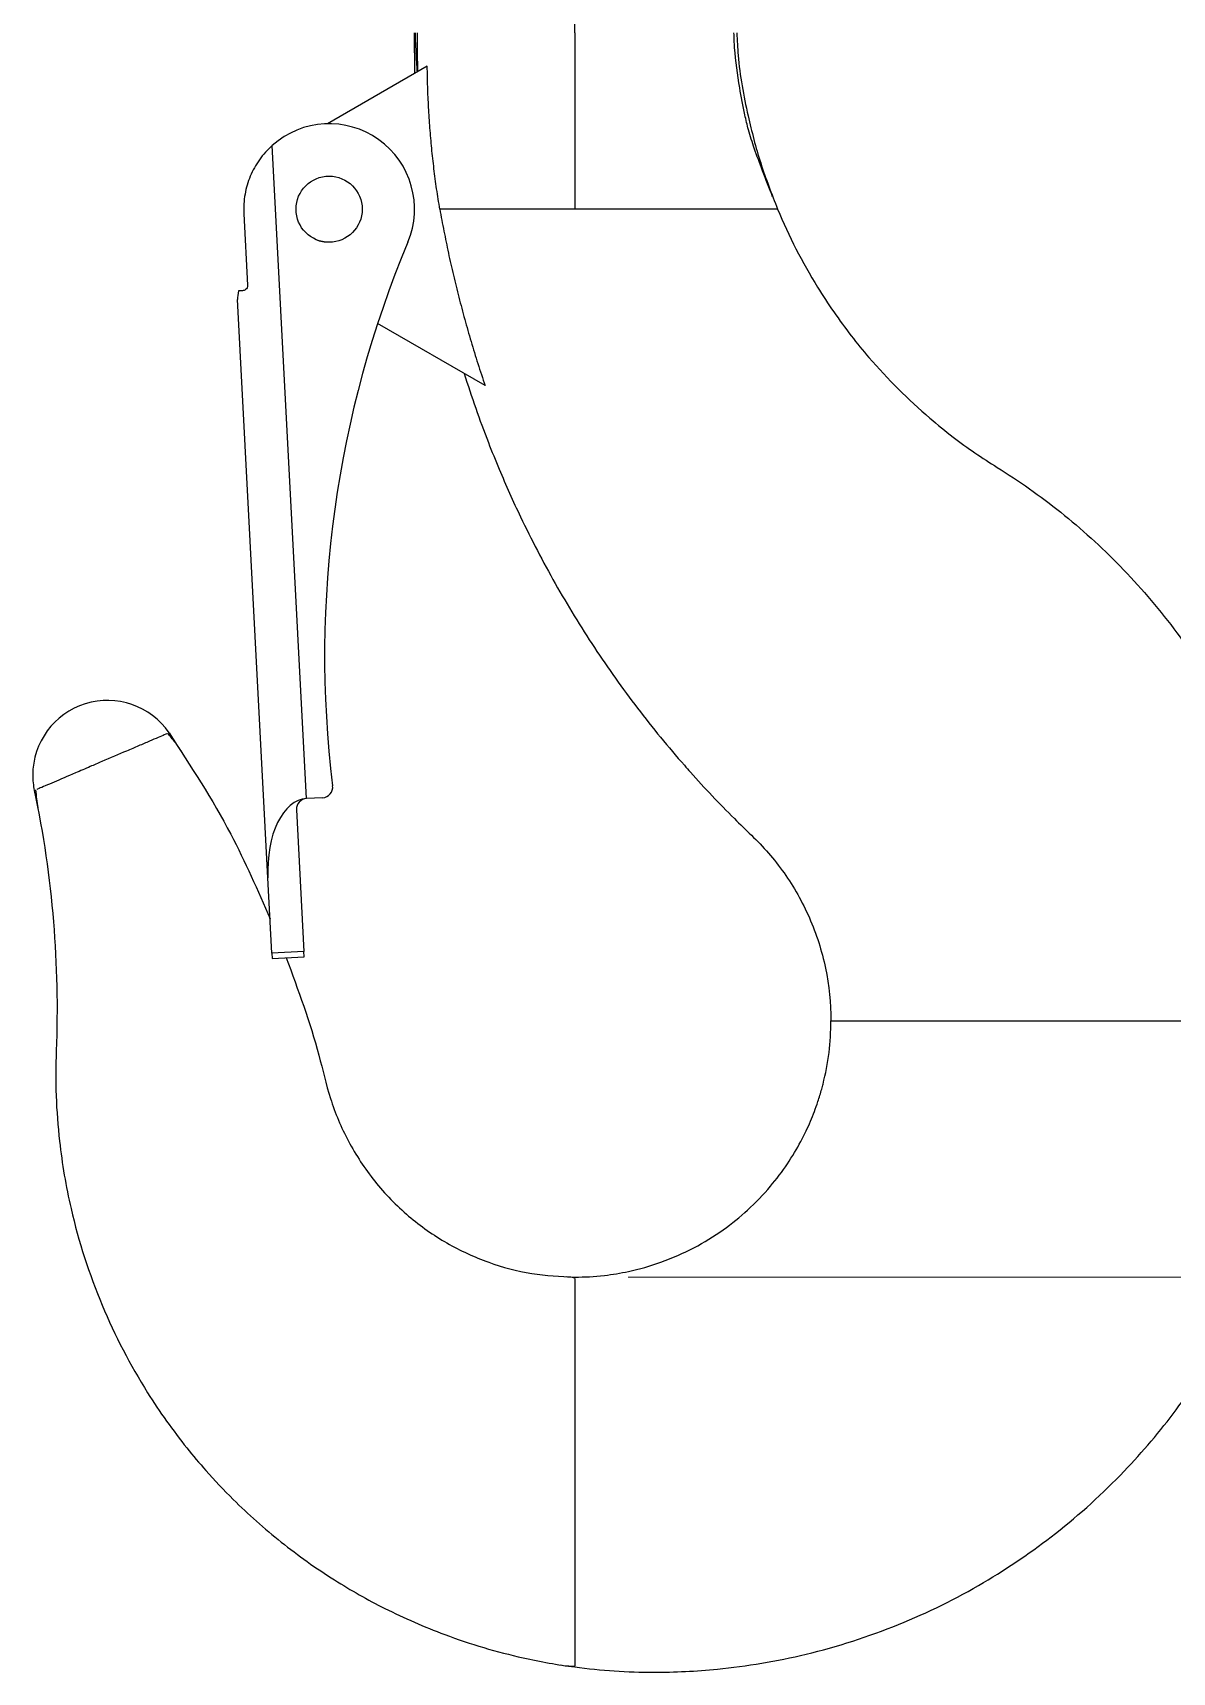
# Model space of a CAD drawing. Header units: centimetres. Extents: x 470464 to 524273, y 49611 to 59074.
# Drawn here: x 508654.34 to 508665.01, y 50526.41 to 50541.76 of the extents above; entities that cross this region are included whole.
import ezdxf

# ---------------------------------------------------------------- set-up
doc = ezdxf.new("R2010")
doc.units = ezdxf.units.CM
doc.header["$MEASUREMENT"] = 0
doc.layers.add('A-ANNO-REVC-01', color=1, linetype='Continuous', lineweight=15, true_color=0xff0000, plot=False)
doc.layers.add('vinç', color=7, linetype='Continuous')
doc.styles.add('BARIŞ BABUR-3', font='arial.ttf')
doc.dimstyles.new('AAA_A4 BVS STANDART', dxfattribs={"dimscale": 12, "dimtxt": 1.8, "dimasz": 1.6, "dimexe": 0.18, "dimexo": 0.0625, "dimgap": 0.09, "dimtad": 1, "dimtoh": 1, "dimdec": 0, "dimzin": 9, "dimdsep": 46, "dimtxsty": 'BARIŞ BABUR-3', "dimcen": 0.09, "dimclrd": 1, "dimclre": 1, "dimclrt": 2, "dimadec": 0, "dimazin": 0, "dimtfac": 1, "dimtdec": 0, "dimtofl": 0, "dimtmove": 0, "dimatfit": 3, "dimfxl": 1, "dimtolj": 1, "dimtzin": 0, "dimlwd": 9, "dimlwe": 9, "dimarcsym": 0})

# ---------------------------------------------------------------- blocks, each defined once
blk = doc.blocks.new('*D119')
at = {"layer": 'A-ANNO-REVC-01', "color": 1, "lineweight": 9, "transparency": 16777216}
for p, q in [((428675.918, 68750.159), (428850, 68750.159)), ((428848.56, 68330.963), (428848.56, 68737.359)), ((428801.6, 68318.163), (428850, 68318.163))]:
    blk.add_line(p, q, dxfattribs=at)
at = {"layer": 'A-ANNO-REVC-01', "color": 1, "transparency": 16777216}
for points in [[(428846.427, 68737.359), (428850.694, 68737.359), (428848.56, 68750.159)], [(428846.427, 68330.963), (428850.694, 68330.963), (428848.56, 68318.163)]]:
    blk.add_solid(points, dxfattribs=at)
at = {"layer": 'Defpoints', "color": 0, "transparency": 16777216}
for p in [(428675.418, 68750.159), (428848.56, 68750.159), (428801.1, 68318.163)]:
    blk.add_point(p, dxfattribs=at)
at = {"layer": 'A-ANNO-REVC-01', "color": 2, "transparency": 16777216, "insert": (428840.39, 68542.782), "char_height": 14.4, "attachment_point": 5, "rotation": 90, "style": 'BARIŞ BABUR-3'}
blk.add_mtext('\\A1;KANCA ALTI: 432', dxfattribs=at)
blk = doc.blocks.new('dytjtyjtydhrshtjy')
at = {"color": 2, "linetype": 'Continuous', "lineweight": 25}
for p, q in [((427562.921, 68731.43), (427562.918, 68731.809)), ((427563.037, 68731.498), (427562.104, 68730.959)), ((427561.907, 68724.64), (427561.586, 68730.756)), ((427561.319, 68730.117), (427561.354, 68729.448)), ((427565.648, 68730.159), (427565.226, 68730.159)), ((427561.307, 68729.395), (427561.27, 68729.393)), ((427561.27, 68729.393), (427561.27, 68729.393)), ((427561.545, 68723.899), (427561.261, 68729.313)), ((427563.58, 68728.507), (427562.572, 68729.088)), ((427562.057, 68724.648), (427561.907, 68724.64)), ((427561.812, 68724.535), (427561.882, 68723.209)), ((427561.582, 68723.193), (427561.545, 68723.899)), ((427561.882, 68723.209), (427561.582, 68723.193)), ((427561.884, 68723.157), (427561.882, 68723.209)), ((427561.582, 68723.193), (427561.585, 68723.142)), ((427561.585, 68723.142), (427561.884, 68723.157)), ((427564.418, 68716.532), (427564.418, 68716.516))]:
    blk.add_line(p, q, dxfattribs=at)
blk.add_circle((427562.118, 68730.159), 0.31, dxfattribs=at)
for centre, radius, start, end in [((427562.118, 68730.159), 0.8, 337.2275, 131.6826), ((427572.076, 68725.978), 10, 157.2275, 186.998), ((427560.042, 68724.859), 0.7, 34.5187, 180.0005), ((427560.042, 68724.859), 0.7, 180.0005, 191.8214), ((427562.052, 68724.748), 0.1, 273.0005, 6.998), ((427561.912, 68724.54), 0.1, 93.0005, 183.0005)]:
    blk.add_arc(centre, radius, start, end, dxfattribs=at)
blk.add_ellipse((427561.945, 68723.92), major_axis=(0.038, -0.721), ratio=0.554309, start_param=3.141593, end_param=4.712389, dxfattribs=at)
for points, knots in [([(427564.418, 68731.809), (427564.418, 68731.809), (427564.418, 68731.82), (427564.418, 68731.864), (427564.418, 68731.897), (427564.418, 68731.985), (427564.418, 68732.039), (427564.418, 68732.167), (427564.418, 68732.241), (427564.418, 68732.408), (427564.418, 68732.5), (427564.418, 68732.7), (427564.418, 68732.807), (427564.418, 68733.036), (427564.418, 68733.157), (427564.418, 68733.409), (427564.418, 68733.54), (427564.418, 68733.809), (427564.418, 68733.947), (427564.418, 68734.226), (427564.418, 68734.367), (427564.418, 68734.509)], [0, 0, 0, 0, 0.1, 0.1, 0.2, 0.2, 0.3, 0.3, 0.4, 0.4, 0.5, 0.5, 0.6, 0.6, 0.7, 0.7, 0.8, 0.8, 0.9, 0.9, 1, 1, 1, 1]), ([(427562.923, 68731.809), (427562.923, 68731.801), (427562.924, 68731.726), (427562.932, 68731.606), (427562.939, 68731.488), (427562.942, 68731.444)], [0, 0, 0, 0, 0.067178, 0.652844, 1, 1, 1, 1]), ([(427562.944, 68731.809), (427562.944, 68731.737), (427562.943, 68731.616), (427562.945, 68731.495), (427562.946, 68731.446)], [0, 0, 0, 0, 0.5944185, 1, 1, 1, 1]), ([(427564.418, 68731.809), (427564.418, 68731.739), (427564.418, 68731.478), (427564.418, 68731.07), (427564.418, 68730.588), (427564.418, 68730.302), (427564.418, 68730.159)], [0, 0, 0, 0, 0.123472, 0.460294, 0.728943, 1, 1, 1, 1]), ([(427566.272, 68730.275), (427566.24, 68730.355), (427566.183, 68730.501), (427566.105, 68730.712), (427566.048, 68730.887), (427566.002, 68731.079), (427565.956, 68731.334), (427565.918, 68731.59), (427565.911, 68731.762), (427565.91, 68731.809)], [0, 0, 0, 0, 0.1807235, 0.3273363, 0.4415841, 0.5290004, 0.6860008, 0.9151949, 1, 1, 1, 1]), ([(427565.937, 68731.809), (427565.94, 68731.739), (427565.951, 68731.478), (427566.028, 68731.07), (427566.152, 68730.588), (427566.263, 68730.302), (427566.318, 68730.159)], [0, 0, 0, 0, 0.123472, 0.460294, 0.728943, 1, 1, 1, 1]), ([(427563.155, 68730.159), (427563.15, 68730.19), (427563.139, 68730.253), (427563.125, 68730.348), (427563.112, 68730.443), (427563.1, 68730.538), (427563.089, 68730.633), (427563.079, 68730.729), (427563.07, 68730.824), (427563.062, 68730.92), (427563.055, 68731.016), (427563.05, 68731.112), (427563.045, 68731.208), (427563.041, 68731.305), (427563.039, 68731.401), (427563.038, 68731.465), (427563.037, 68731.498)], [0, 0, 0, 0, 0.071202, 0.142405, 0.213616, 0.284844, 0.356099, 0.427389, 0.498722, 0.570108, 0.641554, 0.71307, 0.784664, 0.856345, 0.92812, 1, 1, 1, 1]), ([(427561.586, 68730.756), (427561.54, 68730.715), (427561.5, 68730.67), (427561.448, 68730.597), (427561.432, 68730.572), (427561.404, 68730.521), (427561.391, 68730.494), (427561.369, 68730.441), (427561.359, 68730.413), (427561.342, 68730.357), (427561.336, 68730.328), (427561.325, 68730.269), (427561.322, 68730.239), (427561.318, 68730.178), (427561.318, 68730.148), (427561.319, 68730.117)], [0, 0, 0, 0, 0.25, 0.25, 0.375, 0.375, 0.5, 0.5, 0.625, 0.625, 0.75, 0.75, 0.875, 0.875, 1, 1, 1, 1]), ([(427563.155, 68730.159), (427563.161, 68730.125), (427563.173, 68730.056), (427563.193, 68729.953), (427563.214, 68729.851), (427563.235, 68729.748), (427563.258, 68729.644), (427563.282, 68729.541), (427563.307, 68729.438), (427563.333, 68729.334), (427563.36, 68729.231), (427563.388, 68729.127), (427563.417, 68729.024), (427563.447, 68728.92), (427563.479, 68728.816), (427563.511, 68728.713), (427563.545, 68728.61), (427563.568, 68728.541), (427563.58, 68728.507)], [0, 0, 0, 0, 0.061009, 0.12224, 0.18369, 0.245352, 0.307223, 0.369296, 0.431567, 0.49403, 0.55668, 0.619512, 0.68252, 0.745698, 0.809041, 0.872543, 0.936198, 1, 1, 1, 1]), ([(427565.226, 68730.159), (427565.206, 68730.159), (427565.181, 68730.159), (427565.119, 68730.159), (427565.082, 68730.159), (427565.019, 68730.159), (427564.997, 68730.159), (427564.928, 68730.159), (427564.877, 68730.159), (427564.796, 68730.159), (427564.768, 68730.159), (427564.682, 68730.159), (427564.622, 68730.159), (427564.531, 68730.159), (427564.5, 68730.159), (427564.408, 68730.159), (427564.346, 68730.159), (427564.255, 68730.159), (427564.226, 68730.159), (427564.137, 68730.159), (427564.081, 68730.159), (427563.948, 68730.159), (427563.871, 68730.159), (427563.725, 68730.159), (427563.656, 68730.159), (427563.496, 68730.159), (427563.411, 68730.159), (427563.316, 68730.159), (427563.294, 68730.159), (427563.263, 68730.159), (427563.253, 68730.159), (427563.215, 68730.159), (427563.189, 68730.159), (427563.163, 68730.159), (427563.159, 68730.159), (427563.155, 68730.159)], [0.4574878, 0.4574878, 0.4574878, 0.4574878, 0.4846941, 0.4846941, 0.5119004, 0.5119004, 0.5255036, 0.5255036, 0.5527099, 0.5527099, 0.5663131, 0.5663131, 0.5935194, 0.5935194, 0.6071225, 0.6071225, 0.6343288, 0.6343288, 0.647932, 0.647932, 0.6751383, 0.6751383, 0.715746, 0.715746, 0.7563537, 0.7563537, 0.8172653, 0.8172653, 0.8375691, 0.8375691, 0.8477211, 0.8477211, 0.8781769, 0.8781769, 0.8838284, 0.8838284, 0.8838284, 0.8838284]), ([(427566.318, 68730.159), (427566.318, 68730.159), (427566.317, 68730.159), (427566.31, 68730.159), (427566.297, 68730.159), (427566.262, 68730.159), (427566.243, 68730.159), (427566.2, 68730.159), (427566.175, 68730.159), (427566.132, 68730.159), (427566.116, 68730.159), (427566.07, 68730.159), (427566.038, 68730.159), (427565.97, 68730.159), (427565.933, 68730.159), (427565.859, 68730.159), (427565.821, 68730.159), (427565.751, 68730.159), (427565.719, 68730.159), (427565.675, 68730.159), (427565.66, 68730.159), (427565.648, 68730.159)], [0, 0, 0, 0, 0.0176423, 0.0176423, 0.0627282, 0.0627282, 0.0940923, 0.0940923, 0.1254564, 0.1254564, 0.1419859, 0.1419859, 0.1667801, 0.1667801, 0.1915743, 0.1915743, 0.2163685, 0.2163685, 0.2411627, 0.2411627, 0.2576922, 0.2576922, 0.2576922, 0.2576922]), ([(427566.318, 68730.159), (427566.423, 68729.907), (427566.549, 68729.662), (427566.79, 68729.272), (427566.895, 68729.119), (427567.062, 68728.904), (427567.117, 68728.836), (427567.351, 68728.565), (427567.542, 68728.375), (427567.816, 68728.141), (427567.889, 68728.082), (427568.097, 68727.923), (427568.235, 68727.828), (427568.578, 68727.615), (427568.777, 68727.475), (427569.163, 68727.167), (427569.349, 68726.998), (427569.704, 68726.633), (427569.873, 68726.438), (427570.186, 68726.022), (427570.33, 68725.803), (427570.477, 68725.545), (427570.493, 68725.517), (427570.619, 68725.285), (427570.719, 68725.075), (427570.84, 68724.78), (427570.871, 68724.698), (427570.96, 68724.449), (427571.013, 68724.279), (427571.102, 68723.937), (427571.14, 68723.766), (427571.184, 68723.507), (427571.197, 68723.42), (427571.219, 68723.247), (427571.228, 68723.161), (427571.25, 68722.902), (427571.258, 68722.73), (427571.258, 68722.559)], [0, 0, 0, 0, 0.087458, 0.087458, 0.146789, 0.146789, 0.174917, 0.174917, 0.262375, 0.262375, 0.293578, 0.293578, 0.349833, 0.349833, 0.431104, 0.431104, 0.512375, 0.512375, 0.593646, 0.593646, 0.674917, 0.674917, 0.685015, 0.685015, 0.756188, 0.756188, 0.782874, 0.782874, 0.837458, 0.837458, 0.891437, 0.891437, 0.918729, 0.918729, 0.945718, 0.945718, 1, 1, 1, 1]), ([(427562.118, 68729.849), (427562.076, 68729.85), (427562.033, 68729.85), (427561.999, 68729.873), (427561.998, 68729.873)], [0, 0, 0, 0, 0.989584, 1, 1, 1, 1]), ([(427561.354, 68729.448), (427561.355, 68729.439), (427561.353, 68729.43), (427561.345, 68729.415), (427561.341, 68729.41), (427561.331, 68729.402), (427561.326, 68729.4), (427561.316, 68729.396), (427561.311, 68729.396), (427561.307, 68729.395)], [0, 0, 0, 0, 0.25, 0.25, 0.5, 0.5, 0.75, 0.75, 1, 1, 1, 1]), ([(427563.383, 68728.62), (427563.451, 68728.403), (427563.527, 68728.188), (427563.642, 68727.891), (427563.676, 68727.807), (427563.774, 68727.574), (427563.84, 68727.425), (427564.012, 68727.066), (427564.121, 68726.857), (427564.352, 68726.449), (427564.474, 68726.249), (427564.731, 68725.86), (427564.866, 68725.67), (427565.147, 68725.302), (427565.294, 68725.123), (427565.464, 68724.93), (427565.483, 68724.908), (427565.636, 68724.737), (427565.773, 68724.592), (427565.967, 68724.4), (427566.02, 68724.348), (427566.183, 68724.192), (427566.286, 68724.074), (427566.47, 68723.814), (427566.55, 68723.674), (427566.649, 68723.449), (427566.678, 68723.371), (427566.729, 68723.213), (427566.75, 68723.133), (427566.801, 68722.89), (427566.818, 68722.724), (427566.818, 68722.559)], [0.183516, 0.183516, 0.183516, 0.183516, 0.2623751, 0.2623751, 0.2935777, 0.2935777, 0.3498334, 0.3498334, 0.4311043, 0.4311043, 0.5123751, 0.5123751, 0.5936459, 0.5936459, 0.6749167, 0.6749167, 0.6850147, 0.6850147, 0.7561875, 0.7561875, 0.782874, 0.782874, 0.8374584, 0.8374584, 0.891437, 0.891437, 0.9187292, 0.9187292, 0.9457185, 0.9457185, 1, 1, 1, 1]), ([(427560.598, 68725.246), (427560.592, 68725.244), (427560.582, 68725.24), (427560.518, 68725.212), (427560.438, 68725.178), (427560.336, 68725.134), (427560.19, 68725.072), (427560.031, 68725.004), (427559.868, 68724.934), (427559.709, 68724.866), (427559.562, 68724.803), (427559.458, 68724.759), (427559.395, 68724.731), (427559.384, 68724.727), (427559.379, 68724.725)], [0, 0, 0, 0, 0.069521, 0.142608, 0.217246, 0.291884, 0.364971, 0.500741, 0.562729, 0.645594, 0.784185, 0.858823, 0.93191, 1, 1, 1, 1]), ([(427560.735, 68725.083), (427560.715, 68725.112), (427560.674, 68725.168), (427560.63, 68725.223), (427560.608, 68725.251)], [0, 0, 0, 0, 0.500703, 1, 1, 1, 1]), ([(427560.619, 68725.255), (427560.822, 68724.944), (427561.184, 68724.389), (427561.449, 68723.781), (427561.565, 68723.514)], [0, 0, 0, 0, 0.560552, 1, 1, 1, 1]), ([(427559.357, 68724.715), (427559.442, 68724.311), (427559.502, 68723.9), (427559.536, 68723.487), (427559.569, 68723.084), (427559.578, 68722.679), (427559.562, 68722.277), (427559.551, 68721.998), (427559.561, 68721.715), (427559.593, 68721.431), (427559.617, 68721.22), (427559.653, 68721.009), (427559.701, 68720.8), (427559.772, 68720.492), (427559.87, 68720.189), (427559.992, 68719.896), (427560.112, 68719.611), (427560.255, 68719.336), (427560.418, 68719.076), (427560.531, 68718.896), (427560.655, 68718.723), (427560.786, 68718.559), (427560.843, 68718.487), (427560.903, 68718.417), (427560.964, 68718.348), (427561.046, 68718.254), (427561.132, 68718.165), (427561.22, 68718.077), (427561.361, 68717.937), (427561.511, 68717.804), (427561.669, 68717.678), (427561.828, 68717.552), (427561.995, 68717.433), (427562.169, 68717.323), (427562.321, 68717.227), (427562.478, 68717.138), (427562.639, 68717.057), (427562.822, 68716.965), (427563.01, 68716.883), (427563.201, 68716.812), (427563.442, 68716.722), (427563.688, 68716.649), (427563.936, 68716.594), (427564.017, 68716.576), (427564.098, 68716.559), (427564.18, 68716.545), (427564.259, 68716.531), (427564.339, 68716.518), (427564.418, 68716.508)], [0, 0, 0, 0, 0.118098, 0.118098, 0.118098, 0.233345, 0.233345, 0.233345, 0.313017, 0.313017, 0.313017, 0.372282, 0.372282, 0.372282, 0.459386, 0.459386, 0.459386, 0.544389, 0.544389, 0.544389, 0.603453, 0.603453, 0.603453, 0.62947, 0.62947, 0.62947, 0.664965, 0.664965, 0.664965, 0.721438, 0.721438, 0.721438, 0.778297, 0.778297, 0.778297, 0.827927, 0.827927, 0.827927, 0.884109, 0.884109, 0.884109, 0.954576, 0.954576, 0.954576, 0.977566, 0.977566, 0.977566, 1, 1, 1, 1]), ([(427559.369, 68724.721), (427559.372, 68724.692), (427559.376, 68724.636), (427559.385, 68724.581), (427559.39, 68724.554)], [0, 0, 0, 0, 0.500372, 1, 1, 1, 1]), ([(427561.716, 68723.149), (427561.828, 68722.847), (427561.988, 68722.415), (427562.12, 68721.824), (427562.289, 68721.422), (427562.536, 68721.047), (427562.849, 68720.724), (427563.213, 68720.468), (427563.604, 68720.289), (427564.009, 68720.179), (427564.283, 68720.165), (427564.418, 68720.159)], [0, 0, 0, 0, 0.21844, 0.313182, 0.411465, 0.513188, 0.616692, 0.716078, 0.813784, 0.90834, 1, 1, 1, 1]), ([(427564.418, 68720.159), (427564.51, 68720.159), (427564.602, 68720.164), (427564.696, 68720.175), (427564.771, 68720.184), (427564.846, 68720.196), (427564.921, 68720.212), (427565.024, 68720.234), (427565.126, 68720.263), (427565.226, 68720.299), (427565.332, 68720.337), (427565.435, 68720.382), (427565.535, 68720.434), (427565.63, 68720.484), (427565.722, 68720.541), (427565.81, 68720.603), (427565.89, 68720.66), (427565.966, 68720.722), (427566.038, 68720.787), (427566.114, 68720.857), (427566.185, 68720.931), (427566.251, 68721.009), (427566.308, 68721.077), (427566.362, 68721.148), (427566.41, 68721.22), (427566.456, 68721.289), (427566.498, 68721.359), (427566.536, 68721.43), (427566.554, 68721.463), (427566.57, 68721.496), (427566.586, 68721.53), (427566.6, 68721.559), (427566.613, 68721.588), (427566.626, 68721.618), (427566.652, 68721.678), (427566.675, 68721.74), (427566.696, 68721.803), (427566.709, 68721.842), (427566.721, 68721.88), (427566.732, 68721.92), (427566.736, 68721.936), (427566.74, 68721.952), (427566.744, 68721.967), (427566.769, 68722.063), (427566.787, 68722.161), (427566.8, 68722.262), (427566.812, 68722.359), (427566.818, 68722.459), (427566.818, 68722.559)], [0, 0, 0, 0, 0.075457, 0.075457, 0.075457, 0.136116, 0.136116, 0.136116, 0.218871, 0.218871, 0.218871, 0.305694, 0.305694, 0.305694, 0.38857, 0.38857, 0.38857, 0.464312, 0.464312, 0.464312, 0.544805, 0.544805, 0.544805, 0.615588, 0.615588, 0.615588, 0.682636, 0.682636, 0.682636, 0.713727, 0.713727, 0.713727, 0.741044, 0.741044, 0.741044, 0.796019, 0.796019, 0.796019, 0.829249, 0.829249, 0.829249, 0.842529, 0.842529, 0.842529, 0.922226, 0.922226, 0.922226, 1, 1, 1, 1]), ([(427564.418, 68716.508), (427564.666, 68716.475), (427564.913, 68716.459), (427565.158, 68716.459), (427565.354, 68716.459), (427565.554, 68716.468), (427565.755, 68716.488), (427566.03, 68716.515), (427566.308, 68716.562), (427566.586, 68716.628), (427566.877, 68716.699), (427567.168, 68716.791), (427567.452, 68716.907), (427567.724, 68717.017), (427567.991, 68717.148), (427568.247, 68717.299), (427568.481, 68717.437), (427568.707, 68717.591), (427568.922, 68717.759), (427569.15, 68717.938), (427569.365, 68718.133), (427569.564, 68718.341), (427569.739, 68718.524), (427569.902, 68718.716), (427570.051, 68718.917), (427570.192, 68719.107), (427570.321, 68719.303), (427570.437, 68719.504), (427570.491, 68719.597), (427570.542, 68719.691), (427570.591, 68719.785), (427570.633, 68719.869), (427570.674, 68719.952), (427570.712, 68720.036), (427570.789, 68720.206), (427570.857, 68720.377), (427570.917, 68720.548), (427570.953, 68720.651), (427570.986, 68720.755), (427571.016, 68720.858), (427571.028, 68720.9), (427571.039, 68720.941), (427571.051, 68720.983), (427571.118, 68721.233), (427571.17, 68721.493), (427571.205, 68721.76), (427571.24, 68722.021), (427571.258, 68722.288), (427571.258, 68722.559)], [0, 0, 0, 0, 0.075457, 0.075457, 0.075457, 0.136116, 0.136116, 0.136116, 0.218871, 0.218871, 0.218871, 0.305694, 0.305694, 0.305694, 0.38857, 0.38857, 0.38857, 0.464312, 0.464312, 0.464312, 0.544805, 0.544805, 0.544805, 0.615588, 0.615588, 0.615588, 0.682636, 0.682636, 0.682636, 0.713727, 0.713727, 0.713727, 0.741044, 0.741044, 0.741044, 0.796019, 0.796019, 0.796019, 0.829249, 0.829249, 0.829249, 0.842529, 0.842529, 0.842529, 0.922226, 0.922226, 0.922226, 1, 1, 1, 1]), ([(427566.818, 68722.559), (427566.818, 68722.559), (427566.819, 68722.559), (427566.821, 68722.559), (427566.822, 68722.559), (427566.826, 68722.559), (427566.829, 68722.559), (427566.834, 68722.559), (427566.837, 68722.559), (427566.841, 68722.559), (427566.842, 68722.559), (427566.845, 68722.559), (427566.847, 68722.559), (427566.858, 68722.559), (427566.867, 68722.559), (427566.885, 68722.559), (427566.893, 68722.559), (427566.909, 68722.559), (427566.918, 68722.559), (427566.927, 68722.559)], [0.6751383, 0.6751383, 0.6751383, 0.6751383, 0.715746, 0.715746, 0.7563537, 0.7563537, 0.7969614, 0.7969614, 0.8274172, 0.8274172, 0.8375691, 0.8375691, 0.857873, 0.857873, 0.9187846, 0.9187846, 0.9593923, 0.9593923, 1, 1, 1, 1]), ([(427566.927, 68722.559), (427566.933, 68722.559), (427566.944, 68722.559), (427566.967, 68722.559), (427566.976, 68722.559), (427567.006, 68722.559), (427567.031, 68722.559), (427567.072, 68722.559), (427567.087, 68722.559), (427567.134, 68722.559), (427567.168, 68722.559), (427567.221, 68722.559), (427567.24, 68722.559), (427567.296, 68722.559), (427567.335, 68722.559), (427567.393, 68722.559), (427567.412, 68722.559), (427567.469, 68722.559), (427567.507, 68722.559), (427567.579, 68722.559), (427567.612, 68722.559), (427567.643, 68722.559)], [0.4574878, 0.4574878, 0.4574878, 0.4574878, 0.4846941, 0.4846941, 0.4982973, 0.4982973, 0.5255036, 0.5255036, 0.5391068, 0.5391068, 0.5663131, 0.5663131, 0.5799162, 0.5799162, 0.6071225, 0.6071225, 0.6207257, 0.6207257, 0.647932, 0.647932, 0.6751383, 0.6751383, 0.6751383, 0.6751383]), ([(427567.643, 68722.559), (427567.657, 68722.559), (427567.678, 68722.559), (427567.747, 68722.559), (427567.803, 68722.559), (427567.941, 68722.559), (427568.023, 68722.559), (427568.209, 68722.559), (427568.313, 68722.559), (427568.537, 68722.559), (427568.658, 68722.559), (427568.909, 68722.559), (427569.04, 68722.559), (427569.301, 68722.559), (427569.433, 68722.559), (427569.687, 68722.559), (427569.811, 68722.559), (427570.041, 68722.559), (427570.148, 68722.559), (427570.338, 68722.559), (427570.42, 68722.559), (427570.556, 68722.559), (427570.608, 68722.559), (427570.642, 68722.559)], [0.2576922, 0.2576922, 0.2576922, 0.2576922, 0.2701794, 0.2701794, 0.2889102, 0.2889102, 0.3076411, 0.3076411, 0.3263719, 0.3263719, 0.3451028, 0.3451028, 0.3638336, 0.3638336, 0.3825645, 0.3825645, 0.4012953, 0.4012953, 0.4200261, 0.4200261, 0.438757, 0.438757, 0.4574878, 0.4574878, 0.4574878, 0.4574878]), ([(427564.418, 68720.151), (427564.411, 68720.153), (427564.384, 68720.158), (427564.357, 68720.159), (427564.337, 68720.16)], [0, 0, 0, 0, 0.254901, 1, 1, 1, 1]), ([(427564.418, 68720.145), (427564.418, 68720.141), (427564.418, 68720.131), (427564.418, 68720.075), (427564.418, 68720.037)], [0, 0, 0, 0, 0.336402, 1, 1, 1, 1]), ([(427564.418, 68720.037), (427564.418, 68720.026), (427564.418, 68720.01), (427564.418, 68719.987), (427564.418, 68719.965), (427564.418, 68719.936), (427564.418, 68719.901), (427564.418, 68719.865), (427564.418, 68719.824), (427564.418, 68719.777), (427564.418, 68719.731), (427564.418, 68719.679), (427564.418, 68719.625), (427564.418, 68719.576), (427564.418, 68719.525), (427564.418, 68719.474)], [0.1818561, 0.1818561, 0.1818561, 0.1818561, 0.2064763, 0.2064763, 0.2064763, 0.2310965, 0.2310965, 0.2310965, 0.2557167, 0.2557167, 0.2557167, 0.2803369, 0.2803369, 0.2803369, 0.3024514, 0.3024514, 0.3024514, 0.3024514]), ([(427564.418, 68719.474), (427564.418, 68719.468), (427564.418, 68719.463), (427564.418, 68719.457), (427564.418, 68719.4), (427564.418, 68719.344), (427564.418, 68719.291), (427564.418, 68719.238), (427564.418, 68719.188), (427564.418, 68719.143), (427564.418, 68719.098), (427564.418, 68719.057), (427564.418, 68719.023)], [0.30245135, 0.30245135, 0.30245135, 0.30245135, 0.30495708, 0.30495708, 0.30495708, 0.32957727, 0.32957727, 0.32957727, 0.35419747, 0.35419747, 0.35419747, 0.37881766, 0.37881766, 0.37881766, 0.37881766]), ([(427564.418, 68719.023), (427564.418, 68718.958), (427564.418, 68718.891), (427564.418, 68718.824), (427564.418, 68718.79), (427564.418, 68718.756), (427564.418, 68718.722), (427564.418, 68718.687), (427564.418, 68718.653), (427564.418, 68718.618), (427564.418, 68718.583), (427564.418, 68718.548), (427564.418, 68718.513), (427564.418, 68718.477), (427564.418, 68718.442), (427564.418, 68718.406), (427564.418, 68718.37), (427564.418, 68718.335), (427564.418, 68718.298), (427564.418, 68718.262), (427564.418, 68718.226), (427564.418, 68718.19), (427564.418, 68718.153), (427564.418, 68718.117), (427564.418, 68718.08), (427564.418, 68718.044), (427564.418, 68718.007), (427564.418, 68717.97), (427564.418, 68717.933), (427564.418, 68717.897), (427564.418, 68717.86), (427564.418, 68717.823), (427564.418, 68717.786), (427564.418, 68717.749), (427564.418, 68717.712), (427564.418, 68717.674), (427564.418, 68717.637), (427564.418, 68717.6), (427564.418, 68717.563), (427564.418, 68717.526), (427564.418, 68717.452), (427564.418, 68717.378), (427564.418, 68717.304)], [0.3788177, 0.3788177, 0.3788177, 0.3788177, 0.424898, 0.424898, 0.424898, 0.4479382, 0.4479382, 0.4479382, 0.4709784, 0.4709784, 0.4709784, 0.4940186, 0.4940186, 0.4940186, 0.5170587, 0.5170587, 0.5170587, 0.5400989, 0.5400989, 0.5400989, 0.5631391, 0.5631391, 0.5631391, 0.5861793, 0.5861793, 0.5861793, 0.6092195, 0.6092195, 0.6092195, 0.6322596, 0.6322596, 0.6322596, 0.6552998, 0.6552998, 0.6552998, 0.67834, 0.67834, 0.67834, 0.7013802, 0.7013802, 0.7013802, 0.7474605, 0.7474605, 0.7474605, 0.7474605]), ([(427564.418, 68717.238), (427564.418, 68717.223), (427564.418, 68717.208), (427564.418, 68717.191), (427564.418, 68717.15), (427564.418, 68717.105), (427564.418, 68717.06), (427564.418, 68717.014), (427564.418, 68716.968), (427564.418, 68716.922), (427564.418, 68716.877), (427564.418, 68716.833), (427564.418, 68716.793), (427564.418, 68716.752), (427564.418, 68716.716), (427564.418, 68716.684), (427564.418, 68716.652), (427564.418, 68716.625), (427564.418, 68716.603), (427564.418, 68716.582), (427564.418, 68716.566), (427564.418, 68716.554), (427564.418, 68716.543), (427564.418, 68716.536), (427564.418, 68716.532)], [0.7601854, 0.7601854, 0.7601854, 0.7601854, 0.7683891, 0.7683891, 0.7683891, 0.7893177, 0.7893177, 0.7893177, 0.8102463, 0.8102463, 0.8102463, 0.8311749, 0.8311749, 0.8311749, 0.8521035, 0.8521035, 0.8521035, 0.873032, 0.873032, 0.873032, 0.8939606, 0.8939606, 0.8939606, 0.9148892, 0.9148892, 0.9148892, 0.9148892]), ([(427564.289, 68716.527), (427564.322, 68716.522), (427564.366, 68716.516), (427564.408, 68716.516), (427564.418, 68716.516)], [0, 0, 0, 0, 0.742655, 1, 1, 1, 1])]:
    blk.add_open_spline(points, degree=3, knots=knots, dxfattribs=at)
for points in [[(427561.27, 68729.393), (427561.263, 68729.365), (427561.26, 68729.338), (427561.261, 68729.313)], [(427564.418, 68717.304), (427564.418, 68717.284), (427564.418, 68717.262), (427564.418, 68717.238)]]:
    blk.add_open_spline(points, degree=3, dxfattribs=at)
blk = doc.blocks.new('EAWREWFWEFWEGWR')
at = {"layer": 'vinç', "color": 0}
blk.add_blockref('dytjtyjtydhrshtjy', (1111, 30), dxfattribs=at)
at = {"layer": 'A-ANNO-REVC-01', "color": 6}
dim = blk.add_linear_dim(base=(428848.56, 68750.159), p1=(428801.1, 68318.163), p2=(428675.418, 68750.159), angle=90, text='KANCA ALTI: <>', dimstyle='AAA_A4 BVS STANDART', override={"dimscale": 8}, dxfattribs=at)
dim.commit()
dim.dimension.update_dxf_attribs({"geometry": '*D119', "text_midpoint": (428848.56, 68542.782), "dimtype": 128})

msp = doc.modelspace()

# ---------------------------------------------------------------- block references
at = {"layer": 'vinç', "color": 0}
msp.add_blockref('EAWREWFWEFWEGWR', (79983.993, -18220.054), dxfattribs=at)

doc.saveas('drawing.dxf')
